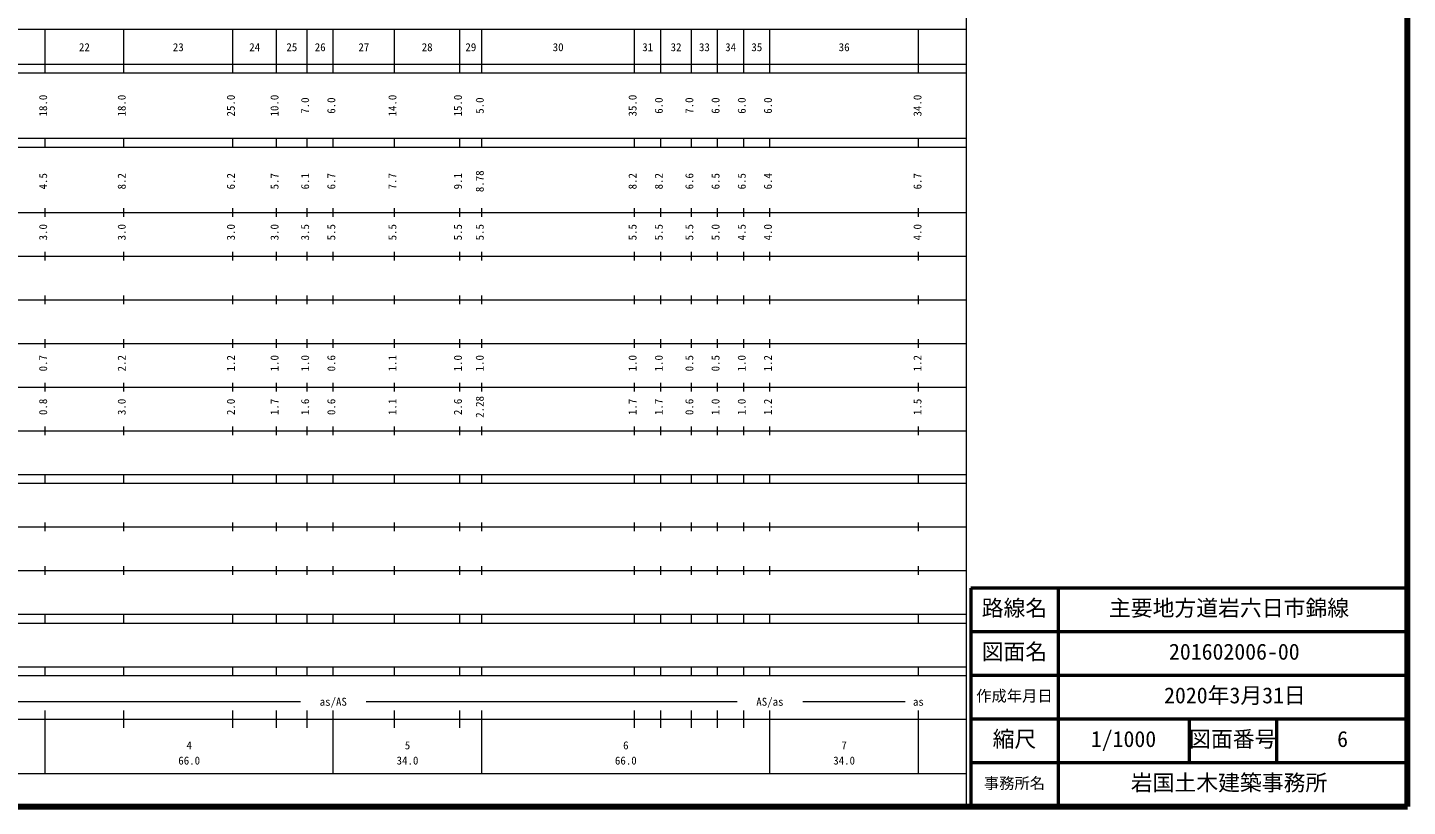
# Model space of a CAD drawing. Units: millimetres, scale not verified. Extents: x 40000 to 680000, y 20000 to 380000.
# Drawn here: x 363984 to 680000, y 20000 to 198357 of the extents above; entities that cross this region are included whole.
import ezdxf
from ezdxf.enums import TextEntityAlignment as Align

# ---------------------------------------------------------------- set-up
doc = ezdxf.new("R2010")
doc.units = ezdxf.units.MM
doc.header["$LTSCALE"] = 1000
for name, color, linetype, lineweight in [('M-SUV', 7, 'Continuous', 13), ('M-TTL', 2, 'Continuous', 140), ('M-TTL-FRAM', 2, 'Continuous', 50), ('M-TTL-TXT', 7, 'Continuous', 13)]:
    doc.layers.add(name, color=color, linetype=linetype, lineweight=lineweight)
doc.styles.add('ＭＳ ゴシック', font='')
doc.styles.get('ＭＳ ゴシック').set_extended_font_data('MS Gothic')

msp = doc.modelspace()

# ---------------------------------------------------------------- linework, layer by layer
at = {"layer": 'M-SUV'}
for p, q in [((579000, 20000), (579000, 370000)), ((68000, 198000), (579000, 198000)), ((368000, 188000), (368000, 198000)), ((386000, 188000), (386000, 198000)), ((411000, 188000), (411000, 198000)), ((421000, 188000), (421000, 198000)), ((428000, 188000), (428000, 198000)), ((434000, 188000), (434000, 198000)), ((448000, 188000), (448000, 198000)), ((463000, 188000), (463000, 198000)), ((468000, 188000), (468000, 198000)), ((503000, 188000), (503000, 198000)), ((509000, 188000), (509000, 198000)), ((516000, 188000), (516000, 198000)), ((522000, 188000), (522000, 198000)), ((528000, 188000), (528000, 198000)), ((534000, 188000), (534000, 198000)), ((568000, 188000), (568000, 198000)), ((40000, 190000), (579000, 190000)), ((40000, 188000), (579000, 188000)), ((40000, 173000), (579000, 173000)), ((40000, 171000), (579000, 171000)), ((368000, 171000), (368000, 173000)), ((386000, 171000), (386000, 173000)), ((411000, 171000), (411000, 173000)), ((421000, 171000), (421000, 173000)), ((428000, 171000), (428000, 173000)), ((434000, 171000), (434000, 173000)), ((448000, 171000), (448000, 173000)), ((463000, 171000), (463000, 173000)), ((468000, 171000), (468000, 173000)), ((503000, 171000), (503000, 173000)), ((509000, 171000), (509000, 173000)), ((516000, 171000), (516000, 173000)), ((522000, 171000), (522000, 173000)), ((528000, 171000), (528000, 173000)), ((534000, 171000), (534000, 173000)), ((568000, 171000), (568000, 173000)), ((40000, 156000), (579000, 156000)), ((368000, 155000), (368000, 157000)), ((386000, 155000), (386000, 157000)), ((411000, 155000), (411000, 157000)), ((421000, 155000), (421000, 157000)), ((428000, 155000), (428000, 157000)), ((434000, 155000), (434000, 157000)), ((448000, 155000), (448000, 157000)), ((463000, 155000), (463000, 157000)), ((468000, 155000), (468000, 157000)), ((503000, 155000), (503000, 157000)), ((509000, 155000), (509000, 157000)), ((516000, 155000), (516000, 157000)), ((522000, 155000), (522000, 157000)), ((528000, 155000), (528000, 157000)), ((534000, 155000), (534000, 157000)), ((568000, 155000), (568000, 157000)), ((46000, 146000), (579000, 146000)), ((368000, 145000), (368000, 147000)), ((386000, 145000), (386000, 147000)), ((411000, 145000), (411000, 147000)), ((421000, 145000), (421000, 147000)), ((428000, 145000), (428000, 147000)), ((434000, 145000), (434000, 147000)), ((448000, 145000), (448000, 147000)), ((463000, 145000), (463000, 147000)), ((468000, 145000), (468000, 147000)), ((503000, 145000), (503000, 147000)), ((509000, 145000), (509000, 147000)), ((516000, 145000), (516000, 147000)), ((522000, 145000), (522000, 147000)), ((528000, 145000), (528000, 147000)), ((534000, 145000), (534000, 147000)), ((568000, 145000), (568000, 147000)), ((52000, 136000), (579000, 136000)), ((368000, 135000), (368000, 137000)), ((386000, 135000), (386000, 137000)), ((411000, 135000), (411000, 137000)), ((421000, 135000), (421000, 137000)), ((428000, 135000), (428000, 137000)), ((434000, 135000), (434000, 137000)), ((448000, 135000), (448000, 137000)), ((463000, 135000), (463000, 137000)), ((468000, 135000), (468000, 137000)), ((503000, 135000), (503000, 137000)), ((509000, 135000), (509000, 137000)), ((516000, 135000), (516000, 137000)), ((522000, 135000), (522000, 137000)), ((528000, 135000), (528000, 137000)), ((534000, 135000), (534000, 137000)), ((568000, 135000), (568000, 137000)), ((368000, 125000), (368000, 127000)), ((386000, 125000), (386000, 127000)), ((411000, 125000), (411000, 127000)), ((421000, 125000), (421000, 127000)), ((428000, 125000), (428000, 127000)), ((434000, 125000), (434000, 127000)), ((448000, 125000), (448000, 127000)), ((463000, 125000), (463000, 127000)), ((468000, 125000), (468000, 127000)), ((503000, 125000), (503000, 127000)), ((509000, 125000), (509000, 127000)), ((516000, 125000), (516000, 127000)), ((522000, 125000), (522000, 127000)), ((528000, 125000), (528000, 127000)), ((534000, 125000), (534000, 127000)), ((568000, 125000), (568000, 127000)), ((46000, 126000), (579000, 126000)), ((368000, 115000), (368000, 117000)), ((386000, 115000), (386000, 117000)), ((411000, 115000), (411000, 117000)), ((421000, 115000), (421000, 117000)), ((428000, 115000), (428000, 117000)), ((434000, 115000), (434000, 117000)), ((448000, 115000), (448000, 117000)), ((463000, 115000), (463000, 117000)), ((468000, 115000), (468000, 117000)), ((503000, 115000), (503000, 117000)), ((509000, 115000), (509000, 117000)), ((516000, 115000), (516000, 117000)), ((522000, 115000), (522000, 117000)), ((528000, 115000), (528000, 117000)), ((534000, 115000), (534000, 117000)), ((568000, 115000), (568000, 117000)), ((52000, 116000), (579000, 116000)), ((46000, 106000), (579000, 106000)), ((368000, 105000), (368000, 107000)), ((386000, 105000), (386000, 107000)), ((411000, 105000), (411000, 107000)), ((421000, 105000), (421000, 107000)), ((428000, 105000), (428000, 107000)), ((434000, 105000), (434000, 107000)), ((448000, 105000), (448000, 107000)), ((463000, 105000), (463000, 107000)), ((468000, 105000), (468000, 107000)), ((503000, 105000), (503000, 107000)), ((509000, 105000), (509000, 107000)), ((516000, 105000), (516000, 107000)), ((522000, 105000), (522000, 107000)), ((528000, 105000), (528000, 107000)), ((534000, 105000), (534000, 107000)), ((568000, 105000), (568000, 107000)), ((40000, 96000), (579000, 96000)), ((368000, 94000), (368000, 96000)), ((386000, 94000), (386000, 96000)), ((411000, 94000), (411000, 96000)), ((421000, 94000), (421000, 96000)), ((428000, 94000), (428000, 96000)), ((434000, 94000), (434000, 96000)), ((448000, 94000), (448000, 96000)), ((463000, 94000), (463000, 96000)), ((468000, 94000), (468000, 96000)), ((503000, 94000), (503000, 96000)), ((509000, 94000), (509000, 96000)), ((516000, 94000), (516000, 96000)), ((522000, 94000), (522000, 96000)), ((528000, 94000), (528000, 96000)), ((534000, 94000), (534000, 96000)), ((568000, 94000), (568000, 96000)), ((40000, 94000), (579000, 94000)), ((49000, 84000), (579000, 84000)), ((368000, 83000), (368000, 85000)), ((386000, 83000), (386000, 85000)), ((411000, 83000), (411000, 85000)), ((421000, 83000), (421000, 85000)), ((428000, 83000), (428000, 85000)), ((434000, 83000), (434000, 85000)), ((448000, 83000), (448000, 85000)), ((463000, 83000), (463000, 85000)), ((468000, 83000), (468000, 85000)), ((503000, 83000), (503000, 85000)), ((509000, 83000), (509000, 85000)), ((516000, 83000), (516000, 85000)), ((522000, 83000), (522000, 85000)), ((528000, 83000), (528000, 85000)), ((534000, 83000), (534000, 85000)), ((568000, 83000), (568000, 85000)), ((40000, 74000), (579000, 74000)), ((368000, 73000), (368000, 75000)), ((386000, 73000), (386000, 75000)), ((411000, 73000), (411000, 75000)), ((421000, 73000), (421000, 75000)), ((428000, 73000), (428000, 75000)), ((434000, 73000), (434000, 75000)), ((448000, 73000), (448000, 75000)), ((463000, 73000), (463000, 75000)), ((468000, 73000), (468000, 75000)), ((503000, 73000), (503000, 75000)), ((509000, 73000), (509000, 75000)), ((516000, 73000), (516000, 75000)), ((522000, 73000), (522000, 75000)), ((528000, 73000), (528000, 75000)), ((534000, 73000), (534000, 75000)), ((568000, 73000), (568000, 75000)), ((40000, 64000), (579000, 64000)), ((368000, 62000), (368000, 64000)), ((386000, 62000), (386000, 64000)), ((411000, 62000), (411000, 64000)), ((421000, 62000), (421000, 64000)), ((428000, 62000), (428000, 64000)), ((434000, 62000), (434000, 64000)), ((448000, 62000), (448000, 64000)), ((463000, 62000), (463000, 64000)), ((468000, 62000), (468000, 64000)), ((503000, 62000), (503000, 64000)), ((509000, 62000), (509000, 64000)), ((516000, 62000), (516000, 64000)), ((522000, 62000), (522000, 64000)), ((528000, 62000), (528000, 64000)), ((534000, 62000), (534000, 64000)), ((568000, 62000), (568000, 64000)), ((40000, 62000), (579000, 62000)), ((40000, 52000), (579000, 52000)), ((368000, 50000), (368000, 52000)), ((386000, 50000), (386000, 52000)), ((411000, 50000), (411000, 52000)), ((421000, 50000), (421000, 52000)), ((428000, 50000), (428000, 52000)), ((434000, 50000), (434000, 52000)), ((448000, 50000), (448000, 52000)), ((463000, 50000), (463000, 52000)), ((468000, 50000), (468000, 52000)), ((503000, 50000), (503000, 52000)), ((509000, 50000), (509000, 52000)), ((516000, 50000), (516000, 52000)), ((522000, 50000), (522000, 52000)), ((528000, 50000), (528000, 52000)), ((534000, 50000), (534000, 52000)), ((568000, 50000), (568000, 52000)), ((40000, 50000), (579000, 50000)), ((71000, 44000), (426500, 44000)), ((368000, 27500), (368000, 42000)), ((386000, 38000), (386000, 42000)), ((411000, 38000), (411000, 42000)), ((421000, 38000), (421000, 42000)), ((428000, 38000), (428000, 42000)), ((434000, 27500), (434000, 42000)), ((441500, 44000), (526500, 44000)), ((448000, 38000), (448000, 42000)), ((463000, 38000), (463000, 42000)), ((468000, 27500), (468000, 42000)), ((503000, 38000), (503000, 42000)), ((509000, 38000), (509000, 42000)), ((516000, 38000), (516000, 42000)), ((522000, 38000), (522000, 42000)), ((528000, 38000), (528000, 42000)), ((534000, 27500), (534000, 42000)), ((541500, 44000), (565000, 44000)), ((568000, 27500), (568000, 42000)), ((40000, 40000), (579000, 40000)), ((68000, 27500), (579000, 27500))]:
    msp.add_line(p, q, dxfattribs=at)
at = {"layer": 'M-TTL'}
for p, q in [((680000, 20000), (680000, 380000)), ((40000, 20000), (680000, 20000))]:
    msp.add_line(p, q, dxfattribs=at)
at = {"layer": 'M-TTL-FRAM'}
for p, q in [((680000, 70000), (580000, 70000)), ((580000, 70000), (580000, 20000)), ((600000, 70000), (600000, 20000)), ((680000, 60000), (580000, 60000)), ((680000, 50000), (580000, 50000)), ((680000, 40000), (580000, 40000)), ((630000, 40000), (630000, 30000)), ((650000, 40000), (650000, 30000)), ((680000, 30000), (580000, 30000))]:
    msp.add_line(p, q, dxfattribs=at)

# ---------------------------------------------------------------- texts
at = {"layer": 'M-SUV', "style": 'ＭＳ ゴシック'}
for s, p in [('22', (375750, 192405)), ('23', (397250, 192405)), ('24', (414750, 192405)), ('25', (423250, 192405)), ('26', (429750, 192405)), ('27', (439750, 192405)), ('28', (454250, 192405)), ('29', (464250, 192405)), ('30', (484250, 192405)), ('31', (504750, 192405)), ('32', (511250, 192405)), ('33', (517750, 192405)), ('34', (523750, 192405)), ('35', (529750, 192405)), ('36', (549750, 192405)), ('as/AS', (430875, 42500)), ('AS/as', (530875, 42500)), ('as', (566750, 42500)), ('4', (400375, 32523)), ('5', (450375, 32523)), ('6', (500375, 32523)), ('7', (550375, 32523)), ('66.0', (398500, 29033)), ('34.0', (448500, 29033)), ('66.0', (498500, 29033)), ('34.0', (548500, 29033))]:
    msp.add_text(s, height=1833, dxfattribs=at).set_placement(p, align=Align.BOTTOM_LEFT)
for s, p in [('18.0', (369000, 178000)), ('18.0', (387000, 178000)), ('25.0', (412000, 178000)), ('10.0', (422000, 178000)), ('7.0', (429000, 178625)), ('6.0', (435000, 178625)), ('14.0', (449000, 178000)), ('15.0', (464000, 178000)), ('5.0', (469000, 178625)), ('35.0', (504000, 178000)), ('6.0', (510000, 178625)), ('7.0', (517000, 178625)), ('6.0', (523000, 178625)), ('6.0', (529000, 178625)), ('6.0', (535000, 178625)), ('34.0', (569257, 178000)), ('4.5', (369000, 161299)), ('8.2', (387000, 161299)), ('6.2', (412000, 161299)), ('5.7', (422000, 161299)), ('6.1', (429000, 161299)), ('6.7', (435000, 161299)), ('7.7', (449000, 161299)), ('9.1', (464000, 161299)), ('8.78', (469000, 160674)), ('8.2', (504000, 161299)), ('8.2', (510000, 161299)), ('6.6', (517000, 161299)), ('6.5', (523000, 161299)), ('6.5', (529000, 161299)), ('6.4', (535000, 161299)), ('6.7', (569257, 161299)), ('3.0', (369000, 149625)), ('3.0', (387000, 149625)), ('3.0', (412000, 149625)), ('3.0', (422000, 149625)), ('3.5', (429000, 149625)), ('5.5', (435000, 149625)), ('5.5', (449000, 149625)), ('5.5', (464000, 149625)), ('5.5', (469000, 149625)), ('5.5', (504000, 149625)), ('5.5', (510000, 149625)), ('5.5', (517000, 149625)), ('5.0', (523000, 149625)), ('4.5', (529000, 149625)), ('4.0', (535000, 149625)), ('4.0', (569257, 149625)), ('2.2', (387000, 119625)), ('1.2', (412000, 119625)), ('1.1', (449000, 119625)), ('1.2', (535000, 119625)), ('1.2', (569257, 119625)), ('0.7', (369000, 119625)), ('1.0', (422000, 119625)), ('1.0', (429000, 119625)), ('0.6', (435000, 119625)), ('1.0', (464000, 119625)), ('1.0', (469000, 119625)), ('1.0', (504000, 119625)), ('1.0', (510000, 119625)), ('0.5', (517000, 119625)), ('0.5', (523000, 119625)), ('1.0', (529000, 119625)), ('2.28', (469000, 109000)), ('0.8', (369000, 109625)), ('3.0', (387000, 109625)), ('2.0', (412000, 109625)), ('1.7', (422000, 109625)), ('1.6', (429000, 109625)), ('0.6', (435000, 109625)), ('1.1', (449000, 109625)), ('2.6', (464000, 109625)), ('1.7', (504000, 109625)), ('1.7', (510000, 109625)), ('0.6', (517000, 109625)), ('1.0', (523000, 109625)), ('1.0', (529000, 109625)), ('1.2', (535000, 109625)), ('1.5', (569257, 109625))]:
    msp.add_text(s, height=1833, rotation=90, dxfattribs=at).set_placement(p, align=Align.BOTTOM_LEFT)
at = {"layer": 'M-TTL-TXT', "style": 'ＭＳ ゴシック'}
for s, height, p in [('路線名', 3666, (582500, 62500)), ('路線名', 3666, (582500, 62500)), ('主要地方道岩六日市錦線 ', 3666, (611644, 62500)), ('図面名', 3666, (582500, 52500)), ('図面名', 3666, (582500, 52500)), ('201602006-00', 3666, (625394, 52500)), ('2020年3月31日', 3666, (624269, 42500)), ('作成年月日', 2566, (581250, 43250)), ('作成年月日', 2566, (581250, 43250)), ('縮尺', 3666, (585000, 32500)), ('縮尺', 3666, (585000, 32500)), ('1/1000', 3666, (607500, 32500)), ('図面番号', 3666, (630000, 32500)), ('図面番号', 3666, (630000, 32500)), ('6', 3666, (663911, 32500)), ('事務所名', 2566, (583000, 23250)), ('事務所名', 2566, (583000, 23250)), ('岩国土木建築事務所 ', 3666, (616644, 22500))]:
    msp.add_text(s, height=height, dxfattribs=at).set_placement(p, align=Align.BOTTOM_LEFT)

doc.saveas('drawing.dxf')
